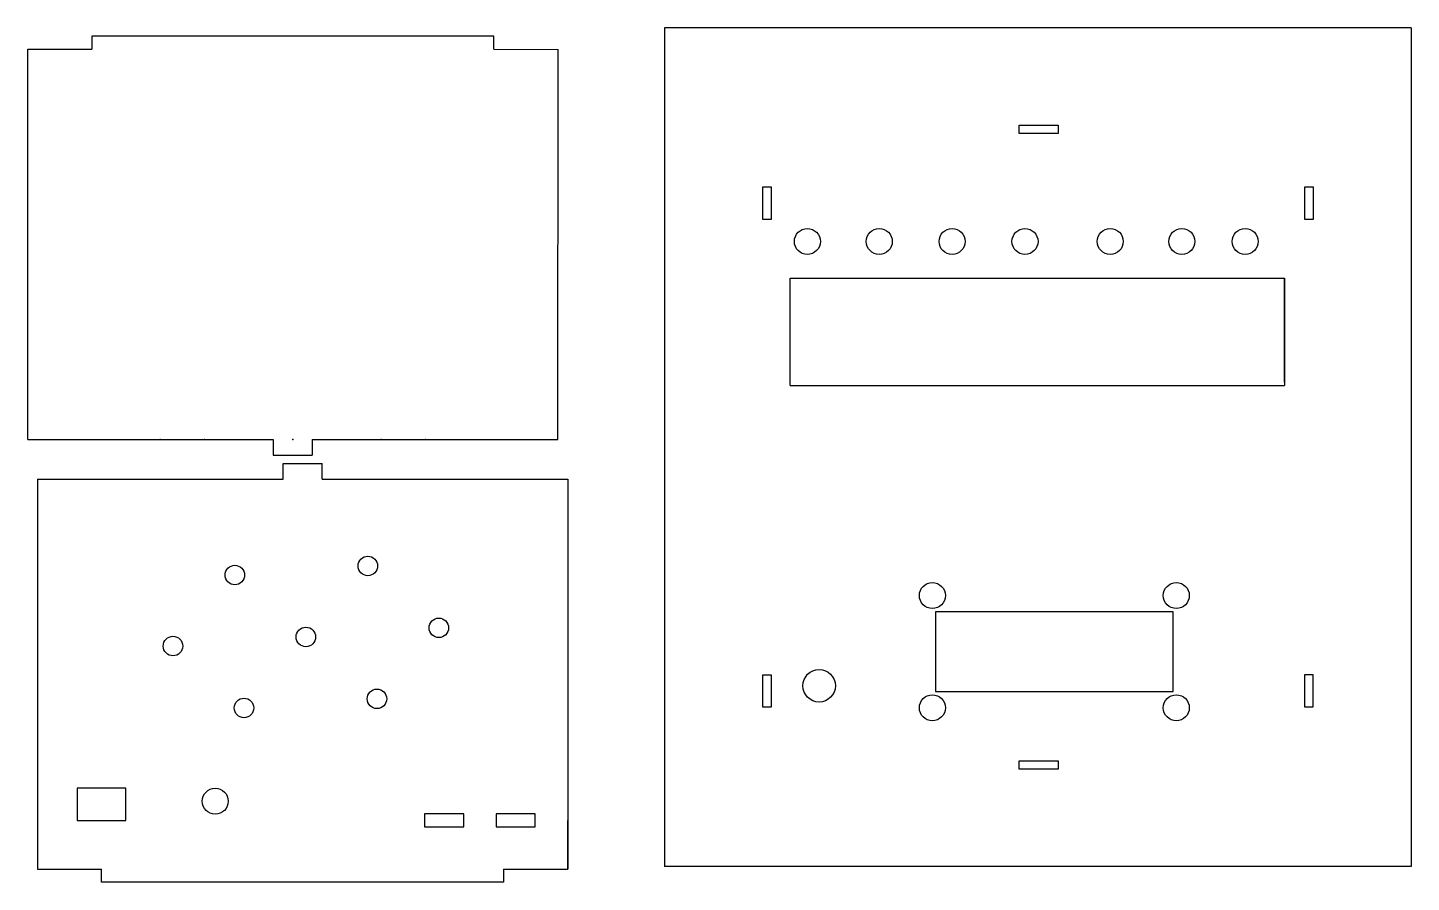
# Model space of a CAD drawing. Header units: centimetres. Extents: x 37.9 to 80.4, y 43.1 to 69.4.
import ezdxf

# ---------------------------------------------------------------- set-up
doc = ezdxf.new("R2010")
doc.units = ezdxf.units.CM
doc.layers.add('HATCH2', color=210, linetype='Continuous')
doc.layers.add('Text', color=121, linetype='Continuous')

# ---------------------------------------------------------------- blocks, each defined once
blk = doc.blocks.new('ff')
blk.add_circle((0, 0), 0.4)

msp = doc.modelspace()

# ---------------------------------------------------------------- linework, layer by layer
for p, q in [((37.864, 56.692), (45.416, 56.69)), ((46.616, 56.69), (54.169, 56.69)), ((38.163, 55.47), (45.716, 55.471)), ((46.916, 55.471), (54.468, 55.471))]:
    msp.add_line(p, q)
for p in [(41.94, 56.691), (43.299, 56.691), (46.016, 56.69), (48.734, 56.69), (50.092, 56.69)]:
    msp.add_point(p)
at = {"layer": 'HATCH2'}
for p, q in [((39.838, 69.091), (39.836, 68.691)), ((52.196, 69.09), (39.838, 69.091)), ((52.196, 68.69), (52.196, 69.09)), ((37.864, 56.692), (37.865, 68.692)), ((37.865, 68.692), (39.836, 68.691)), ((39.836, 68.691), (39.836, 68.691)), ((52.196, 68.69), (54.17, 68.689)), ((54.169, 56.689), (54.17, 68.689)), ((45.416, 56.69), (45.416, 56.21)), ((46.616, 56.69), (46.616, 56.21)), ((45.416, 56.21), (46.616, 56.21)), ((45.716, 55.471), (45.716, 55.951)), ((45.716, 55.951), (46.916, 55.951)), ((46.916, 55.471), (46.916, 55.951)), ((38.163, 55.47), (38.165, 43.47)), ((54.468, 55.472), (54.47, 43.472)), ((54.47, 43.472), (54.47, 44.972)), ((38.165, 43.47), (40.136, 43.47)), ((40.136, 43.47), (40.136, 43.47)), ((40.137, 43.07), (40.136, 43.47)), ((52.496, 43.472), (54.47, 43.472)), ((52.496, 43.472), (52.496, 43.072)), ((52.496, 43.072), (40.137, 43.07))]:
    msp.add_line(p, q, dxfattribs=at)
for points in [[(40.881, 44.97), (40.881, 45.97), (39.381, 45.97), (39.381, 44.97)], [(50.07, 44.772), (51.27, 44.772), (51.27, 45.172), (50.07, 45.172)], [(52.27, 44.772), (53.47, 44.772), (53.47, 45.172), (52.27, 45.172)]]:
    msp.add_lwpolyline(points, close=True, dxfattribs=at)
for centre, radius in [((44.234, 52.521), 0.3), ((48.322, 52.801), 0.3), ((50.506, 50.897), 0.3), ((42.331, 50.337), 0.3), ((46.418, 50.617), 0.3), ((48.602, 48.714), 0.3), ((44.515, 48.433), 0.3), ((43.631, 45.565), 0.4)]:
    msp.add_circle(centre, radius, dxfattribs=at)
at = {"layer": 'Text'}
for p, q in [((57.448, 69.355), (57.448, 43.555)), ((80.408, 69.355), (57.448, 69.355)), ((80.408, 69.355), (80.408, 43.555)), ((68.348, 66.355), (69.548, 66.355)), ((68.348, 66.105), (68.348, 66.355)), ((69.548, 66.105), (68.348, 66.105)), ((69.548, 66.355), (69.548, 66.105)), ((61.305, 58.355), (61.305, 61.655)), ((61.305, 61.655), (76.508, 61.655)), ((76.508, 58.455), (76.508, 61.655)), ((76.508, 61.655), (76.508, 58.355)), ((61.305, 58.355), (76.508, 58.355)), ((68.348, 46.805), (69.548, 46.805)), ((68.348, 46.555), (68.348, 46.805)), ((69.548, 46.805), (69.548, 46.555)), ((69.548, 46.555), (68.348, 46.555)), ((80.408, 43.555), (57.448, 43.555))]:
    msp.add_line(p, q, dxfattribs=at)
for points in [[(60.47, 64.457), (60.72, 64.457), (60.72, 63.457), (60.47, 63.457)], [(77.138, 64.457), (77.388, 64.457), (77.388, 63.457), (77.138, 63.457)], [(73.081, 51.389), (65.781, 51.389), (65.781, 48.939), (73.081, 48.939)], [(60.471, 49.455), (60.721, 49.455), (60.721, 48.455), (60.471, 48.455)], [(77.134, 49.457), (77.384, 49.457), (77.384, 48.457), (77.134, 48.457)]]:
    msp.add_lwpolyline(points, close=True, dxfattribs=at)
for centre, radius in [((65.681, 51.889), 0.4), ((73.181, 51.889), 0.4), ((62.2, 49.114), 0.5), ((65.681, 48.439), 0.4), ((73.181, 48.439), 0.4)]:
    msp.add_circle(centre, radius, dxfattribs=at)

# ---------------------------------------------------------------- block references
for p in [(61.837, 62.78), (64.048, 62.78), (66.287, 62.78), (68.529, 62.78), (71.15, 62.78), (73.352, 62.78), (75.298, 62.78)]:
    msp.add_blockref('ff', p, dxfattribs=at)

doc.saveas('drawing.dxf')
